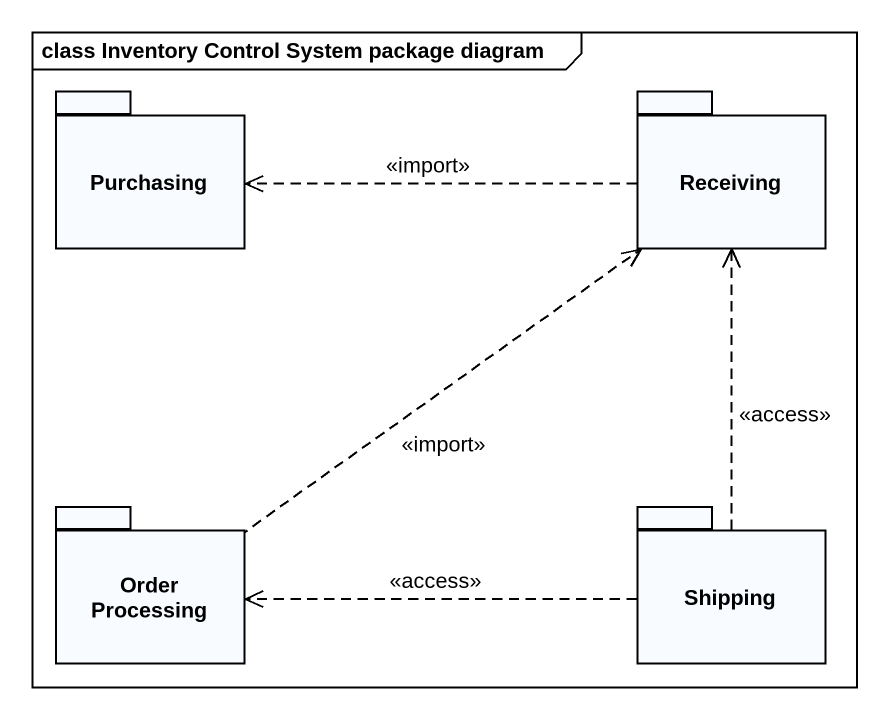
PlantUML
@startuml
mainframe class Inventory Control System package diagram
package Purchasing {
}
package Receiving {
}
package "Order Processing" as Order_Processing {
}
package Shipping {
}
Receiving .left.> Purchasing : <<import>>
Order_Processing .up.> Receiving : <<import>>
Shipping .up.> Receiving : <<access>>
Shipping .left.> Order_Processing : <<access>>
@enduml
